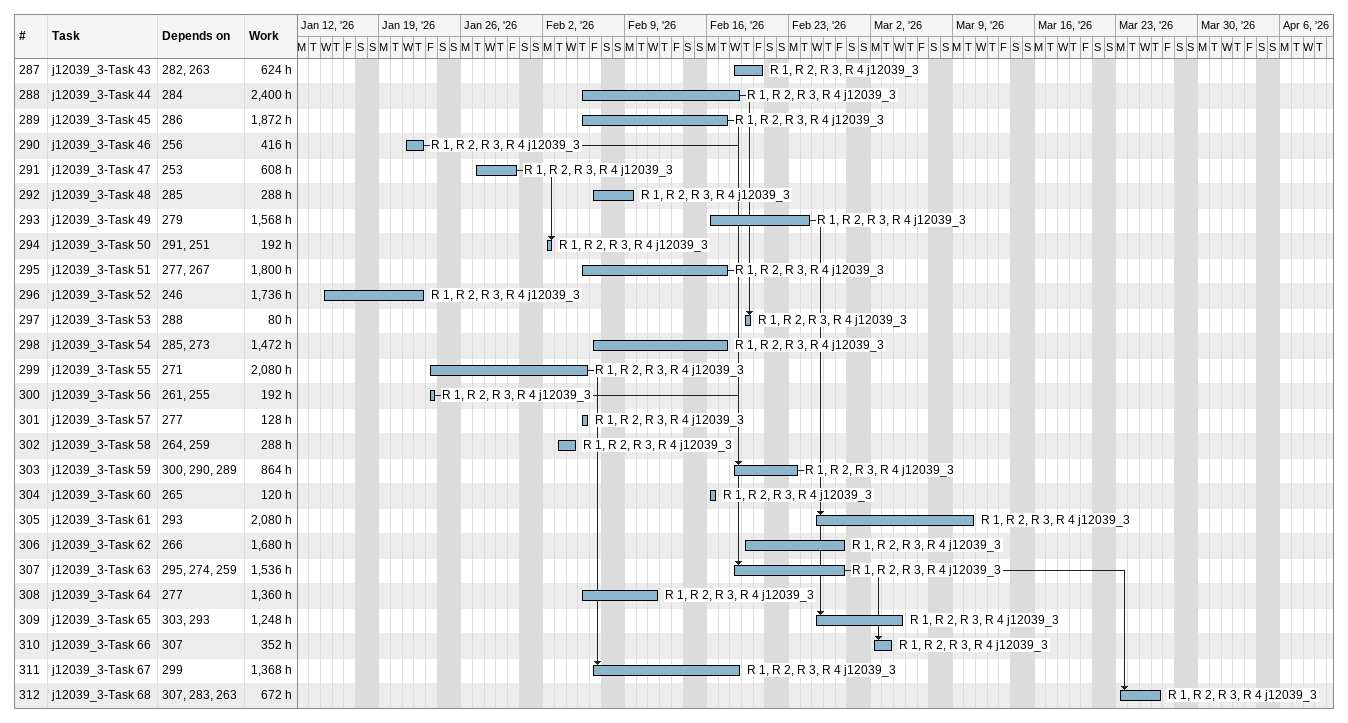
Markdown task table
| ID | Task | Start | Finish | Predecessors | Resources | Work (h) |
|---|---|---|---|---|---|---|
| 287 | j12039_3-Task 43 | 2026-02-18 | 2026-02-20 | 282, 263 | R 1, R 2, R 3, R 4 j12039_3 | 624 |
| 288 | j12039_3-Task 44 | 2026-02-05 | 2026-02-18 | 284 | R 1, R 2, R 3, R 4 j12039_3 | 2400 |
| 289 | j12039_3-Task 45 | 2026-02-05 | 2026-02-17 | 286 | R 1, R 2, R 3, R 4 j12039_3 | 1872 |
| 290 | j12039_3-Task 46 | 2026-01-21 | 2026-01-22 | 256 | R 1, R 2, R 3, R 4 j12039_3 | 416 |
| 291 | j12039_3-Task 47 | 2026-01-27 | 2026-01-30 | 253 | R 1, R 2, R 3, R 4 j12039_3 | 608 |
| 292 | j12039_3-Task 48 | 2026-02-06 | 2026-02-09 | 285 | R 1, R 2, R 3, R 4 j12039_3 | 288 |
| 293 | j12039_3-Task 49 | 2026-02-16 | 2026-02-24 | 279 | R 1, R 2, R 3, R 4 j12039_3 | 1568 |
| 294 | j12039_3-Task 50 | 2026-02-02 | 2026-02-02 | 291, 251 | R 1, R 2, R 3, R 4 j12039_3 | 192 |
| 295 | j12039_3-Task 51 | 2026-02-05 | 2026-02-17 | 277, 267 | R 1, R 2, R 3, R 4 j12039_3 | 1800 |
| 296 | j12039_3-Task 52 | 2026-01-14 | 2026-01-22 | 246 | R 1, R 2, R 3, R 4 j12039_3 | 1736 |
| 297 | j12039_3-Task 53 | 2026-02-19 | 2026-02-19 | 288 | R 1, R 2, R 3, R 4 j12039_3 | 80 |
| 298 | j12039_3-Task 54 | 2026-02-06 | 2026-02-17 | 285, 273 | R 1, R 2, R 3, R 4 j12039_3 | 1472 |
| 299 | j12039_3-Task 55 | 2026-01-23 | 2026-02-05 | 271 | R 1, R 2, R 3, R 4 j12039_3 | 2080 |
| 300 | j12039_3-Task 56 | 2026-01-23 | 2026-01-23 | 261, 255 | R 1, R 2, R 3, R 4 j12039_3 | 192 |
| 301 | j12039_3-Task 57 | 2026-02-05 | 2026-02-05 | 277 | R 1, R 2, R 3, R 4 j12039_3 | 128 |
| 302 | j12039_3-Task 58 | 2026-02-03 | 2026-02-04 | 264, 259 | R 1, R 2, R 3, R 4 j12039_3 | 288 |
| 303 | j12039_3-Task 59 | 2026-02-18 | 2026-02-23 | 300, 290, 289 | R 1, R 2, R 3, R 4 j12039_3 | 864 |
| 304 | j12039_3-Task 60 | 2026-02-16 | 2026-02-16 | 265 | R 1, R 2, R 3, R 4 j12039_3 | 120 |
| 305 | j12039_3-Task 61 | 2026-02-25 | 2026-03-10 | 293 | R 1, R 2, R 3, R 4 j12039_3 | 2080 |
| 306 | j12039_3-Task 62 | 2026-02-19 | 2026-02-27 | 266 | R 1, R 2, R 3, R 4 j12039_3 | 1680 |
| 307 | j12039_3-Task 63 | 2026-02-18 | 2026-02-27 | 295, 274, 259 | R 1, R 2, R 3, R 4 j12039_3 | 1536 |
| 308 | j12039_3-Task 64 | 2026-02-05 | 2026-02-11 | 277 | R 1, R 2, R 3, R 4 j12039_3 | 1360 |
| 309 | j12039_3-Task 65 | 2026-02-25 | 2026-03-04 | 303, 293 | R 1, R 2, R 3, R 4 j12039_3 | 1248 |
| 310 | j12039_3-Task 66 | 2026-03-02 | 2026-03-03 | 307 | R 1, R 2, R 3, R 4 j12039_3 | 352 |
| 311 | j12039_3-Task 67 | 2026-02-06 | 2026-02-18 | 299 | R 1, R 2, R 3, R 4 j12039_3 | 1368 |
| 312 | j12039_3-Task 68 | 2026-03-23 | 2026-03-26 | 307, 283, 263 | R 1, R 2, R 3, R 4 j12039_3 | 672 |
